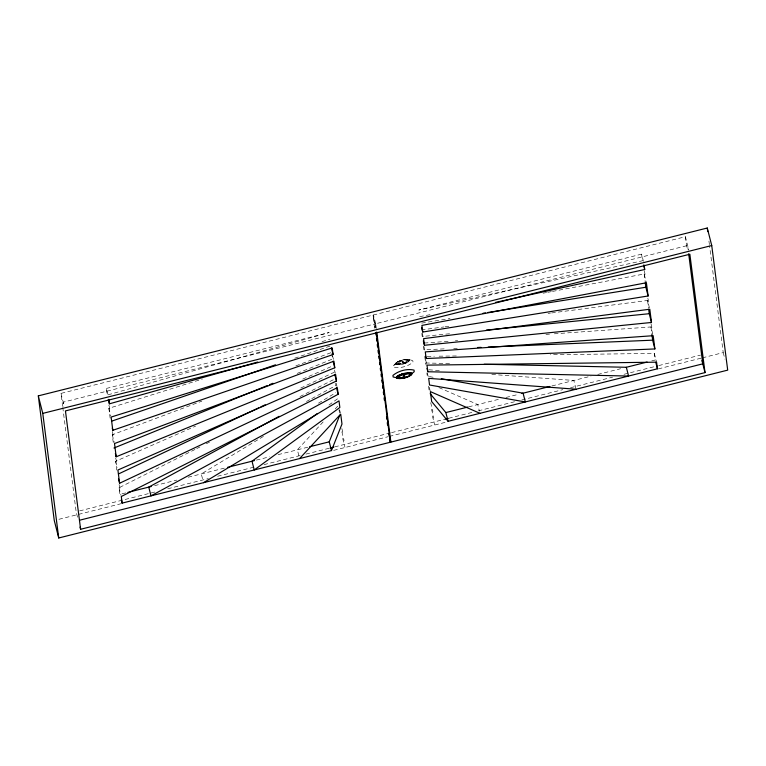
<?xml version="1.0" encoding="UTF-8"?>
<svg xmlns="http://www.w3.org/2000/svg" width="766" height="766" viewBox="0 0 766 766"><rect width="100%" height="100%" fill="white"/><g stroke="black" fill="none" stroke-linecap="round" stroke-linejoin="round"><path stroke-width="0.57" stroke-dasharray="3.83 2.87" d="M403.002 362.691C403.06 364.243 401.844 361.284 403.548 361.945C403.711 363.084 401.662 362.778 402.389 361.715C405.626 361.198 401.011 364.472 403.108 361.753M403.376 362.299C401.575 362.988 404.525 362.222 403.165 363.256M396.52 362.414L393.465 365.669L393.657 367.115C400.168 368.637 407.857 366.454 413.018 362.261L412.826 360.815C407.598 358.095 401.078 359.35 396.424 362.605M395.773 363.266L395.907 364.31L397.985 364.673M395.878 363.065L395.754 363.812L396.817 364.549M408.173 360.077L405.386 359.771L401.03 360.7L396.999 363.304L397.621 362.127L399.632 361.025M397.2 363.486L399.986 363.783L404.333 362.864L408.374 360.259L406.89 361.983L402.916 363.467L398.818 364.013L396.951 363.122M396.012 364.07C400.561 365.133 405.932 363.611 409.532 360.681L409.714 360.116L407.885 362.194M323.156 421.922L297.361 449.824L299.037 456.392M335.249 408.843L337.662 406.219M393.465 365.669C398.349 361.466 405.415 359.972 411.744 360.384M395.926 363.237L397.631 361.906M328.968 405.051L337.624 398.732L337.337 396.52M263.418 436.409L201.276 473.934L202.952 480.502M318.436 403.184L335.757 392.728M306.486 401.48L310.69 399.191M311.743 398.626L335.929 385.49L335.642 383.287M125.701 492.892L119.908 494.348L119.056 487.731L195.675 449.125M196.738 448.589L199.936 446.98M206.313 443.763L209.511 442.154M299.966 396.568L334.014 379.409M397.506 361.906L399.038 361.236M300.779 388.027L334.225 372.257L333.947 370.045M116.796 470.085L115.666 461.256L195.531 426.174M302.752 379.093L332.291 366.119M297.208 373.396L332.53 359.015L331.831 353.499M113.263 442.499L112.276 434.782L201.831 401.154M295.868 365.851L331.688 352.398M398.952 361.217L400.991 360.518M404.812 363.486L409.082 361.495L409.915 360.25L409.408 359.666M406.555 362.883L403.012 364.051M294.69 358.21L330.835 345.782M110.151 418.226L108.877 408.297L202.339 379.074M322.007 341.655L329.993 339.156M400.656 360.585L402.495 360.049M62.649 406.411L60.983 393.398L685.388 236.723L688.739 249.86M106.34 388.448L329.141 332.54L107.183 395.065L106.34 388.448L108.016 395.017M641.621 254.13L418.82 310.038L642.473 260.756L641.621 254.13L643.861 262.891M374.574 328.145L372.908 315.132L375.139 323.884L63.214 402.15L63.817 406.89M376.307 328.48L375.694 323.75L687.619 245.484L688.232 250.214M154.598 485.644L176.735 480.09M188.139 477.228L225.491 467.854M256.38 460.107L269.527 456.814M278.087 454.659L308.746 446.971M468.629 406.851L499.279 399.163M505.991 397.477L518.745 394.279M551.913 385.949L590.95 376.163M597.796 374.44L620.632 368.714M651.722 360.91L655.189 360.039L654.346 353.423L550.314 354.754M79.626 510.893L155.067 491.963M167.744 488.775L208.333 478.597M217.611 476.26L255.873 466.666M263.992 464.627L300.138 455.559M305.94 454.104L329.16 448.273M334.723 446.875L390.67 432.838M391.541 432.627L444.778 419.27M448.694 418.284L474.432 411.821M478.338 410.844L515.374 401.547M521.818 399.938L562.828 389.645M570.565 387.701L612.589 377.159M623.955 374.306L657.726 365.832M658.77 365.574L700.555 355.089M58.896 519.3L77.452 514.647M78.611 514.359L121.507 503.597M333.67 450.36L388.171 436.687M389.329 436.39L446.138 422.143M658.3 368.906L701.206 358.143M702.365 357.846L723.228 352.609L709.546 245.819M402.456 360.097L404.362 359.656M403.002 364.013L399.392 364.683M419.672 316.655L430.243 314.644M543.084 293.206L546.608 292.535M547.786 292.306L551.309 291.635M552.487 291.415L644.168 273.989L646.399 282.75M421.693 323.089L450.015 318.56M403.941 359.781L406.114 359.417M421.367 329.897L443.868 326.967M445.046 326.814L449.786 326.201M548.083 313.409L550.448 313.103M551.635 312.949L647.557 300.464L649.798 309.225M449.556 333.765L422.21 336.513L421.788 333.2M424.249 343.053L448.12 341.349M455.272 340.841L457.666 340.679M545.957 334.407L549.538 334.148M554.306 333.813L650.956 326.948L653.187 335.7M444.165 348.903L423.904 349.756L423.483 346.443M453.692 348.511L457.264 348.358M405.338 359.589L407.636 359.369M397.87 364.74L399.469 364.626M427.15 356.343L434.322 356.247M439.11 356.19L458.24 355.941M424.757 356.372L425.609 362.988L450.695 363.524M428.826 369.786L439.521 370.572M491.82 374.421L573.82 380.453L575.773 388.123M407.531 359.426L409.753 360.298M406.555 359.551L408.412 360.441M433.144 377.265L427.304 376.23L426.873 372.918M408.642 359.369L409.609 359.8M438.928 387.567L477.735 404.563L479.411 411.131M403.06 361.858L403.462 362.433M723.228 352.609L724.904 359.177M644.158 270.657L645.556 276.133M647.825 298.223L648.946 302.608M650.947 323.606L652.335 329.083M654.346 353.423L656.577 362.174M422.2 333.181L423.32 337.557M423.895 346.414L425.015 350.799M425.599 359.656L426.988 365.133M425.609 362.988L426.164 365.181M427.294 372.898L428.692 378.366M429.266 387.232L430.387 391.608M430.693 402.705L432.924 411.466M431.536 409.322L433.776 418.083M432.388 415.948L434.619 424.699M402.839 361.408L403.012 362.127M375.694 323.75L373.463 314.989L375.129 328.011M332.521 355.683L333.641 360.058M334.503 370.016L335.336 373.301M336.197 383.249L337.03 386.533M339.587 409.733L340.43 413.018M341.847 428.491L343.245 433.968M341.866 431.823L344.097 440.584M342.708 438.449L344.949 447.2M108.868 404.965L110.266 410.442M108.877 408.297L110.84 415.967M112.267 431.44L113.665 436.917M112.276 434.782L114.23 442.442M115.656 457.924L117.054 463.392M115.666 461.256L117.342 467.825M119.046 484.399L120.444 489.867M119.056 487.731L121.009 495.391M60.983 393.398L64.057 405.434M77.538 517.232L76.14 511.765L62.802 407.598M708.943 241.07L709.393 244.632M685.388 236.723L687.054 249.745M644.168 273.989L645.154 281.716M647.557 300.464L648.553 308.191M650.956 326.948L651.943 334.665M428.567 386.16L429.142 390.574M375.139 323.884L375.742 328.624M339.032 409.762L339.462 413.075"/><path stroke-width="1.15" d="M403.5 376.24L403.423 375.761M396.683 376.92L396.874 378.222L397.707 378.548M396.549 377.734L396.74 377.121C400.656 373.932 406.507 372.266 411.466 373.415L411.802 373.904M398.004 377.581L399.67 375.895L402.399 374.746L407.139 373.731L410.174 374.057L410.289 374.957L407.522 376.748M411.61 374.526L411.591 373.166L407.704 372.822M121.306 499.825L122.139 503.109L331.477 450.58L329.246 441.829L339.74 415.277M331.477 450.58L341.981 424.038L340.707 414.109L299.592 458.585M403.644 375.723L404.371 376.374L403.28 376.479M397.382 376.211L396.52 376.949L396.664 378.078L401.307 378.299M409.666 375.34L410.126 373.865L408.412 373.492L402.351 374.545L398.109 376.872L398.272 377.973L399.986 378.347M410.863 375.034L411.419 373.224M411.735 374.296C408.125 377.753 402.38 379.007 397.506 378.404M317.421 413.468L252.004 461.209L254.245 469.96L339.855 407.493L339.012 400.867L203.517 482.695M397.228 376.23L400.072 374.737M411.591 373.76L414.234 371.682L414.033 370.102C406.938 368.446 398.559 370.83 392.948 375.397L393.15 376.977L396.146 377.638M409.705 375.78L411.016 375.014M279.14 416.321L148.757 487.109L150.988 495.87L338.16 394.251L337.308 387.634L121.296 496.492L122.139 503.109M398.406 375.464L401.882 374.057M118.443 473.982L258.707 407.857M260.861 406.842L265.18 404.812M119.601 483.25L336.465 381.008L335.613 374.392L117.897 470.018L119.601 483.25L118.481 478.874M113.971 448.014L267.411 385.537M269.613 384.637L272.926 383.287M116.202 456.775L334.771 367.776L333.919 361.159L114.507 443.533L116.202 456.775L115.369 453.491M404.151 377.226C406.181 372.726 401.365 379.026 403.96 376.441M407.474 376.546L402.782 377.906M406.047 377.293L408.268 376.537M111.712 421.147L275.492 364.817M112.813 430.3L333.076 354.534L332.224 347.917L111.118 417.058L112.813 430.3L112.257 428.108M401.834 374.019L403.845 373.444M404.4 377.801L406.411 377.226M108.303 399.44L109.423 403.826L257.778 362.031M38.3 395.869L707.267 228.019L711.738 245.532L727.7 370.131L58.733 537.981L54.262 520.468L38.3 395.869L42.772 413.391L58.733 537.981M42.772 413.391L711.738 245.532M127.932 492.337L151.218 486.496M227.464 467.365L254.446 460.596M309.579 446.76L329.246 441.829M430.166 393.676L445.85 412.568L467.835 407.052M521.943 393.475L549.978 386.437M484.15 364.243L626.339 367.278L647.117 362.069M330.089 448.043L333.794 447.114M445.218 419.155L448.254 418.399M479.976 413.324L430.387 391.608L431.651 401.537L448.091 421.319L657.429 368.8L656.577 362.174L426.988 365.133L427.84 371.749L628.58 376.039L626.339 367.278M79.54 520.229L390.306 442.25L376.355 333.354M388.621 433.355L390.861 442.116L702.786 363.85L688.682 253.766M80.612 529.277L705.017 372.602L689.86 254.235L65.445 410.911L80.612 529.277L80.057 527.085M495.602 302.369L644.704 269.508L644.139 265.093M403.854 373.492L410.739 372.841M404.448 377.753L400.551 378.423M483.049 313.275L485.405 312.892M487.77 312.518L645.862 287.231L648.103 295.982L422.755 332.032L421.635 327.656M402.37 378.232L398.808 378.548M486.4 330.069L649.252 313.706L651.493 322.467L424.45 345.275L423.33 340.889M477.515 347.505L481.096 347.362M488.239 347.065L652.651 340.181L654.882 348.942L426.145 358.507L425.58 356.324M401.26 378.107L398.224 377.772M576.051 389.214L428.692 378.366L429.535 384.992L525.323 401.949L523.092 393.188L441.321 378.71M404.63 375.771L404.046 376.824L403.423 375.934M701.943 360.566L705.017 372.602M643.593 265.132L644.704 269.508M655.753 362.232L657.429 368.8M445.85 412.568L448.091 421.319M426.997 368.465L427.84 371.749M389.463 438.966L390.306 442.25M331.4 347.965L333.076 354.534M333.095 361.207L334.771 367.776M334.79 374.44L336.465 381.008M336.485 387.682L338.16 394.251M707.267 228.019L707.727 231.581M648.103 295.982L646.399 282.75L421.903 325.416L422.755 332.032M651.493 322.467L649.798 309.225L423.598 338.649L424.45 345.275M654.882 348.942L653.187 335.7L425.293 351.891L426.145 358.507M645.298 282.817L645.862 287.231M648.687 309.292L649.252 313.706M651.943 334.665L652.651 340.181M376.757 332.032L390.861 442.116M375.733 332.741L376.039 335.115M376.499 338.658L376.795 341.033M377.255 344.576L377.552 346.95M378.011 350.502L378.318 352.867M378.768 356.42L379.074 358.785M379.524 362.337L379.831 364.702M380.281 368.255L380.587 370.62M381.047 374.172L381.344 376.537M381.803 380.089L382.11 382.454M382.56 386.007L382.866 388.372M383.316 391.924L383.622 394.298M384.072 397.841L384.379 400.216M386.504 416.781L386.801 419.155M387.261 422.698L387.567 425.073M108.858 399.412L109.423 403.826"/></g></svg>
